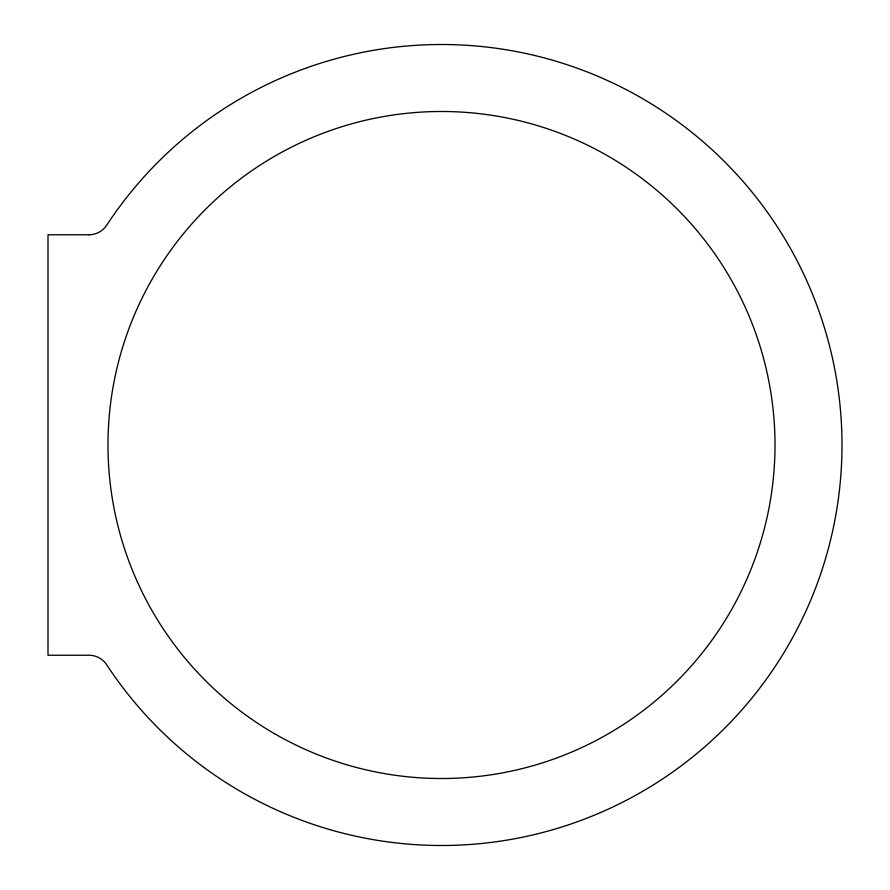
<?xml version="1.0" encoding="UTF-8"?>
<svg xmlns="http://www.w3.org/2000/svg" width="890" height="890" viewBox="0 0 890 890"><rect width="100%" height="100%" fill="white"/><g stroke="black" fill="none" stroke-linecap="round" stroke-linejoin="round"><path stroke-width="1.33" d="M89.078 234.76L48.004 234.76L48.004 655.24L89.078 655.24A21.026 21.026 0 0 1 106.655 664.73A400.5 400.5 0 0 0 704.724 746.844A400.5 400.5 0 0 0 704.724 143.157A400.5 400.5 0 0 0 106.655 225.27A21.026 21.026 0 0 1 89.078 234.76M274.743 733.827A333.505 333.505 0 0 0 775.001 445A333.505 333.505 0 0 0 274.743 156.173A333.505 333.505 0 0 0 274.743 733.827"/></g></svg>
